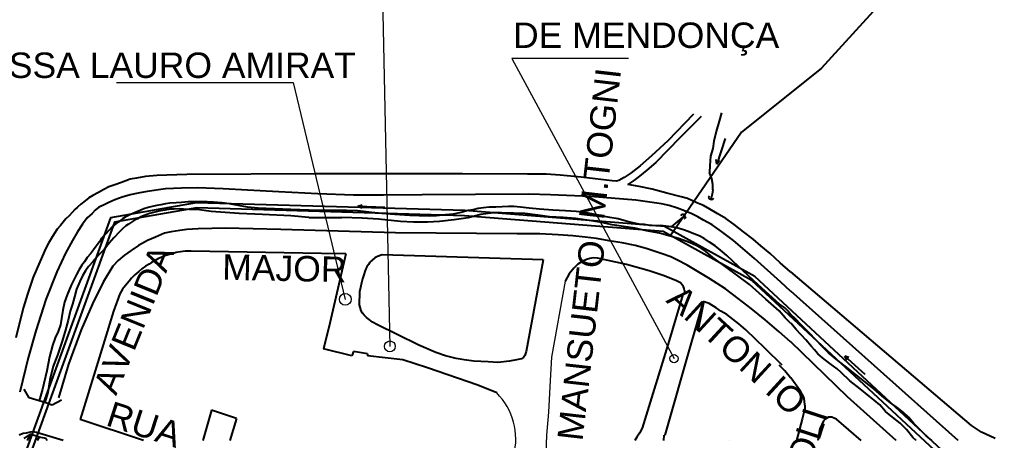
# Model space of a CAD drawing. Header units: millimetres. Extents: x 583 to 26013, y 350 to 21391.
# Drawn here: x 7287.7 to 7671, y 11384 to 11549.6 of the extents above; entities that cross this region are included whole.
import ezdxf

# ---------------------------------------------------------------- set-up
doc = ezdxf.new("R2010")
doc.units = ezdxf.units.MM
for name, color, linetype in [('105-QUADRAS_ESTRADAS', 80, 'Continuous'), ('115-PONTES_E_VIADUTO', 210, 'Continuous'), ('145-', 130, 'Continuous'), ('RIOS', 140, 'Continuous')]:
    doc.layers.add(name, color=color, linetype=linetype)
doc.styles.add('EU', font='arial.ttf', dxfattribs={"height": 10})

msp = doc.modelspace()

# ---------------------------------------------------------------- linework, layer by layer
at = {"color": 0, "linetype": 'Continuous', "lineweight": 20}
for p, q in [((7430.15767, 11575.03767), (7433.46334, 11420.96658)), ((7527.31365, 11534.24788), (7481.4467, 11534.24788)), ((7481.4467, 11534.24788), (7545.28762, 11416.17724)), ((7325.93389, 11524.7737), (7395.47482, 11524.7737)), ((7395.47482, 11524.7737), (7415.92339, 11439.47746))]:
    msp.add_line(p, q, dxfattribs=at)
msp.add_lwpolyline([(7502.51551, 11446.70241), (7497.10279, 11416.67623), (7496.61257, 11407.61431), (7495.87719, 11395.12361), (7495.1419, 11386.0617), (7494.81551, 11379.00241)], dxfattribs=at)
for centre, radius in [((7415.92339, 11439.47746), 2.31514), ((7433.46334, 11420.96658), 2.14024), ((7545.28762, 11416.17724), 1.62555)]:
    msp.add_circle(centre, radius, dxfattribs=at)
msp.add_arc((7456.98519, 11384.41726), 26.03304, 345.7347109, 44.6184443, dxfattribs=at)
at = {"layer": '105-QUADRAS_ESTRADAS', "color": 0, "linetype": 'Continuous'}
for p, q in [((7552.91551, 11512.30241), (7542.81551, 11501.90241)), ((7556.01551, 11511.40241), (7547.61551, 11503.00241)), ((7547.61551, 11503.00241), (7542.91551, 11498.20241)), ((7542.81551, 11501.90241), (7536.41551, 11495.90241)), ((7536.41551, 11495.90241), (7531.91551, 11492.00241)), ((7542.91551, 11498.20241), (7538.11551, 11493.30241)), ((7531.91551, 11492.00241), (7528.41551, 11489.30241)), ((7538.11551, 11493.30241), (7534.61551, 11490.30241)), ((7337.31551, 11487.80241), (7333.81551, 11487.10241)), ((7341.81551, 11488.20241), (7337.31551, 11487.80241)), ((7353.51551, 11488.60241), (7341.81551, 11488.20241)), ((7404.11551, 11488.80241), (7353.51551, 11488.60241)), ((7462.11551, 11488.80241), (7404.11551, 11488.80241)), ((7487.61551, 11488.70241), (7462.11551, 11488.80241)), ((7494.91551, 11488.70241), (7487.61551, 11488.70241)), ((7500.51551, 11488.40241), (7494.91551, 11488.70241)), ((7508.71551, 11487.60241), (7500.51551, 11488.40241)), ((7514.31551, 11486.90241), (7508.71551, 11487.60241)), ((7528.41551, 11489.30241), (7525.71551, 11487.40241)), ((7531.71551, 11487.90241), (7529.41551, 11486.20241)), ((7534.61551, 11490.30241), (7531.71551, 11487.90241)), ((7322.81551, 11483.70241), (7320.91551, 11482.70241)), ((7325.21551, 11484.50241), (7322.81551, 11483.70241)), ((7327.81551, 11485.50241), (7325.21551, 11484.50241)), ((7331.31551, 11486.70241), (7327.81551, 11485.50241)), ((7333.81551, 11487.10241), (7331.31551, 11486.70241)), ((7520.91551, 11486.10241), (7514.31551, 11486.90241)), ((7522.61551, 11486.00241), (7520.91551, 11486.10241)), ((7523.61551, 11486.20241), (7522.61551, 11486.00241)), ((7525.71551, 11487.40241), (7523.61551, 11486.20241)), ((7529.41551, 11486.20241), (7527.11551, 11484.70241)), ((7531.61551, 11483.90241), (7527.11551, 11484.70241)), ((7536.71551, 11482.80241), (7531.61551, 11483.90241)), ((7316.61551, 11480.30241), (7315.01551, 11479.40241)), ((7318.81551, 11481.50241), (7316.61551, 11480.30241)), ((7320.91551, 11482.70241), (7318.81551, 11481.50241)), ((7331.21551, 11480.60241), (7328.11551, 11479.70241)), ((7334.41551, 11481.30241), (7331.21551, 11480.60241)), ((7338.01551, 11481.90241), (7334.41551, 11481.30241)), ((7345.21551, 11482.90241), (7338.01551, 11481.90241)), ((7351.41551, 11483.20241), (7345.21551, 11482.90241)), ((7357.81551, 11483.40241), (7351.41551, 11483.20241)), ((7367.91551, 11483.00241), (7357.81551, 11483.40241)), ((7377.41551, 11482.40241), (7367.91551, 11483.00241)), ((7389.81551, 11481.80241), (7377.41551, 11482.40241)), ((7405.11551, 11481.00241), (7389.81551, 11481.80241)), ((7419.11551, 11480.50241), (7405.11551, 11481.00241)), ((7431.01551, 11480.50241), (7419.11551, 11480.50241)), ((7446.21551, 11480.60241), (7431.01551, 11480.50241)), ((7488.11551, 11480.90241), (7446.21551, 11480.60241)), ((7496.61551, 11480.60241), (7488.11551, 11480.90241)), ((7512.41551, 11480.00241), (7496.61551, 11480.60241)), ((7530.21551, 11478.50241), (7512.41551, 11480.00241)), ((7542.41551, 11481.30241), (7536.71551, 11482.80241)), ((7548.11551, 11479.80241), (7542.41551, 11481.30241)), ((7311.81551, 11476.90241), (7310.51551, 11475.70241)), ((7313.51551, 11478.20241), (7311.81551, 11476.90241)), ((7315.01551, 11479.40241), (7313.51551, 11478.20241)), ((7320.71551, 11476.60241), (7318.91551, 11475.70241)), ((7322.81551, 11477.60241), (7320.71551, 11476.60241)), ((7325.21551, 11478.60241), (7322.81551, 11477.60241)), ((7328.11551, 11479.70241), (7325.21551, 11478.60241)), ((7535.71551, 11477.70241), (7530.21551, 11478.50241)), ((7540.41551, 11477.00241), (7535.71551, 11477.70241)), ((7543.41551, 11476.40241), (7540.41551, 11477.00241)), ((7546.71551, 11475.30241), (7543.41551, 11476.40241)), ((7550.61551, 11479.10241), (7548.11551, 11479.80241)), ((7554.31551, 11477.50241), (7550.61551, 11479.10241)), ((7556.91551, 11476.40241), (7554.31551, 11477.50241)), ((7559.31551, 11475.00241), (7556.91551, 11476.40241)), ((7307.21551, 11472.40241), (7305.91551, 11471.20241)), ((7308.41551, 11473.70241), (7307.21551, 11472.40241)), ((7309.51551, 11474.80241), (7308.41551, 11473.70241)), ((7310.51551, 11475.70241), (7309.51551, 11474.80241)), ((7316.31551, 11473.20241), (7314.41551, 11471.50241)), ((7317.51551, 11474.60241), (7316.31551, 11473.20241)), ((7318.91551, 11475.70241), (7317.51551, 11474.60241)), ((7549.41551, 11474.30241), (7546.71551, 11475.30241)), ((7552.31551, 11473.10241), (7549.41551, 11474.30241)), ((7554.61551, 11472.00241), (7552.31551, 11473.10241)), ((7562.31551, 11473.30241), (7559.31551, 11475.00241)), ((7565.61551, 11471.30241), (7562.31551, 11473.30241)), ((7303.91551, 11468.60241), (7302.51551, 11467.10241)), ((7304.91551, 11469.90241), (7303.91551, 11468.60241)), ((7305.91551, 11471.20241), (7304.91551, 11469.90241)), ((7312.51551, 11469.00241), (7310.51551, 11466.00241)), ((7314.41551, 11471.50241), (7312.51551, 11469.00241)), ((7556.91551, 11470.60241), (7554.61551, 11472.00241)), ((7560.31551, 11468.80241), (7556.91551, 11470.60241)), ((7564.01551, 11466.20241), (7560.31551, 11468.80241)), ((7568.91551, 11468.90241), (7565.61551, 11471.30241)), ((7572.61551, 11466.10241), (7568.91551, 11468.90241)), ((7301.31551, 11465.20241), (7300.31551, 11463.60241)), ((7302.51551, 11467.10241), (7301.31551, 11465.20241)), ((7310.51551, 11466.00241), (7308.51551, 11462.70241)), ((7344.81551, 11465.50241), (7341.21551, 11464.00241)), ((7347.41551, 11466.00241), (7344.81551, 11465.50241)), ((7350.81551, 11466.60241), (7347.41551, 11466.00241)), ((7353.61551, 11467.00241), (7350.81551, 11466.60241)), ((7358.01551, 11467.20241), (7353.61551, 11467.00241)), ((7368.81551, 11467.50241), (7358.01551, 11467.20241)), ((7390.51551, 11467.00241), (7368.81551, 11467.50241)), ((7435.71551, 11465.60241), (7390.51551, 11467.00241)), ((7483.51551, 11465.20241), (7435.71551, 11465.60241)), ((7492.51551, 11465.30241), (7483.51551, 11465.20241)), ((7499.71551, 11464.80241), (7492.51551, 11465.30241)), ((7505.41551, 11464.50241), (7499.71551, 11464.80241)), ((7568.71551, 11462.60241), (7564.01551, 11466.20241)), ((7576.41551, 11463.10241), (7572.61551, 11466.10241)), ((7299.11551, 11461.60241), (7298.11551, 11459.60241)), ((7300.31551, 11463.60241), (7299.11551, 11461.60241)), ((7308.51551, 11462.70241), (7305.81551, 11457.70241)), ((7334.61551, 11460.70241), (7331.71551, 11458.70241)), ((7338.11551, 11462.60241), (7334.61551, 11460.70241)), ((7341.21551, 11464.00241), (7338.11551, 11462.60241)), ((7510.31551, 11463.90241), (7505.41551, 11464.50241)), ((7514.81551, 11463.40241), (7510.31551, 11463.90241)), ((7519.71551, 11462.50241), (7514.81551, 11463.40241)), ((7524.91551, 11461.70241), (7519.71551, 11462.50241)), ((7530.01551, 11460.70241), (7524.91551, 11461.70241)), ((7534.31551, 11459.50241), (7530.01551, 11460.70241)), ((7576.91551, 11455.50241), (7568.71551, 11462.60241)), ((7579.41551, 11460.50241), (7576.41551, 11463.10241)), ((7298.11551, 11459.60241), (7295.71551, 11454.30241)), ((7305.81551, 11457.70241), (7302.41551, 11450.30241)), ((7331.71551, 11458.70241), (7329.01551, 11456.80241)), ((7346.21551, 11457.00241), (7344.91551, 11456.60241)), ((7347.81551, 11457.40241), (7346.21551, 11457.00241)), ((7349.41551, 11457.90241), (7347.81551, 11457.40241)), ((7351.11551, 11458.20241), (7349.41551, 11457.90241)), ((7352.91551, 11458.40241), (7351.11551, 11458.20241)), ((7355.21551, 11458.40241), (7352.91551, 11458.40241)), ((7406.61551, 11457.50241), (7355.21551, 11458.40241)), ((7416.11551, 11457.40241), (7406.61551, 11457.50241)), ((7416.11551, 11457.40241), (7415.31551, 11454.00241)), ((7430.41551, 11457.00241), (7428.61551, 11456.30241)), ((7493.81551, 11455.00241), (7430.41551, 11457.00241)), ((7537.51551, 11458.50241), (7534.31551, 11459.50241)), ((7540.61551, 11457.40241), (7537.51551, 11458.50241)), ((7544.01551, 11456.20241), (7540.61551, 11457.40241)), ((7583.11551, 11457.50241), (7579.41551, 11460.50241)), ((7587.11551, 11453.90241), (7583.11551, 11457.50241)), ((7295.71551, 11454.30241), (7293.11551, 11448.20241)), ((7326.61551, 11454.80241), (7324.51551, 11452.60241)), ((7329.01551, 11456.80241), (7326.61551, 11454.80241)), ((7338.71551, 11453.30241), (7337.31551, 11452.50241)), ((7339.71551, 11454.00241), (7338.71551, 11453.30241)), ((7341.11551, 11454.80241), (7339.71551, 11454.00241)), ((7342.41551, 11455.50241), (7341.11551, 11454.80241)), ((7343.71551, 11456.10241), (7342.41551, 11455.50241)), ((7344.91551, 11456.60241), (7343.71551, 11456.10241)), ((7415.31551, 11454.00241), (7409.81551, 11430.10241)), ((7425.01551, 11453.20241), (7424.41551, 11452.30241)), ((7425.61551, 11454.10241), (7425.01551, 11453.20241)), ((7426.51551, 11454.90241), (7425.61551, 11454.10241)), ((7427.51551, 11455.80241), (7426.51551, 11454.90241)), ((7428.61551, 11456.30241), (7427.51551, 11455.80241)), ((7493.81551, 11455.00241), (7487.11551, 11419.00241)), ((7507.41551, 11453.30241), (7505.91551, 11451.80241)), ((7509.11551, 11454.40241), (7507.41551, 11453.30241)), ((7510.81551, 11455.10241), (7509.11551, 11454.40241)), ((7512.11551, 11455.50241), (7510.81551, 11455.10241)), ((7513.51551, 11455.80241), (7512.11551, 11455.50241)), ((7515.21551, 11455.70241), (7513.51551, 11455.80241)), ((7526.61551, 11453.20241), (7515.21551, 11455.70241)), ((7535.51551, 11450.70241), (7526.61551, 11453.20241)), ((7546.61551, 11454.90241), (7544.01551, 11456.20241)), ((7550.51551, 11452.90241), (7546.61551, 11454.90241)), ((7587.31551, 11446.30241), (7576.91551, 11455.50241)), ((7591.11551, 11450.30241), (7587.11551, 11453.90241)), ((7302.41551, 11450.30241), (7298.11551, 11439.40241)), ((7324.51551, 11452.60241), (7320.61551, 11446.30241)), ((7334.71551, 11450.40241), (7333.11551, 11449.10241)), ((7335.91551, 11451.50241), (7334.71551, 11450.40241)), ((7337.31551, 11452.50241), (7335.91551, 11451.50241)), ((7423.61551, 11450.40241), (7423.21551, 11449.10241)), ((7424.01551, 11451.50241), (7423.61551, 11450.40241)), ((7424.41551, 11452.30241), (7424.01551, 11451.50241)), ((7504.01551, 11449.50241), (7502.51551, 11446.70241)), ((7505.91551, 11451.80241), (7504.01551, 11449.50241)), ((7541.41551, 11448.70241), (7535.51551, 11450.70241)), ((7559.01551, 11447.80241), (7550.51551, 11452.90241)), ((7591.21551, 11450.30241), (7591.21551, 11450.30241)), ((7662.41551, 11389.80241), (7591.21551, 11450.30241)), ((7293.11551, 11448.20241), (7290.81551, 11441.50241)), ((7320.61551, 11446.30241), (7316.41551, 11437.70241)), ((7330.81551, 11446.60241), (7329.41551, 11444.90241)), ((7331.81551, 11447.80241), (7330.81551, 11446.60241)), ((7333.11551, 11449.10241), (7331.81551, 11447.80241)), ((7422.31551, 11446.00241), (7421.91551, 11444.10241)), ((7422.71551, 11447.60241), (7422.31551, 11446.00241)), ((7423.21551, 11449.10241), (7422.71551, 11447.60241)), ((7546.31551, 11446.80241), (7541.41551, 11448.70241)), ((7547.81551, 11446.00241), (7546.31551, 11446.80241)), ((7548.51551, 11445.20241), (7547.81551, 11446.00241)), ((7565.51551, 11443.60241), (7559.01551, 11447.80241)), ((7591.11551, 11442.70241), (7587.31551, 11446.30241)), ((7327.21551, 11441.60241), (7324.71551, 11434.80241)), ((7328.31551, 11443.50241), (7327.21551, 11441.60241)), ((7329.41551, 11444.90241), (7328.31551, 11443.50241)), ((7421.91551, 11444.10241), (7421.51551, 11442.40241)), ((7421.51551, 11442.40241), (7421.51551, 11440.60241)), ((7549.01551, 11444.40241), (7548.51551, 11445.20241)), ((7549.31551, 11443.80241), (7549.01551, 11444.40241)), ((7549.41551, 11442.90241), (7549.31551, 11443.80241)), ((7549.41551, 11442.90241), (7549.41551, 11441.40241)), ((7570.51551, 11439.80241), (7565.51551, 11443.60241)), ((7591.21551, 11442.70241), (7591.21551, 11442.70241)), ((7657.11551, 11384.00241), (7591.21551, 11442.70241)), ((7290.81551, 11441.50241), (7289.31551, 11436.40241)), ((7298.11551, 11439.40241), (7294.11551, 11427.10241)), ((7316.41551, 11437.70241), (7312.01551, 11427.50241)), ((7421.51551, 11440.60241), (7421.41551, 11439.20241)), ((7421.41551, 11439.20241), (7421.41551, 11437.80241)), ((7421.81551, 11436.40241), (7421.41551, 11437.80241)), ((7548.81551, 11441.40241), (7543.31551, 11423.30241)), ((7556.71551, 11438.70241), (7552.01551, 11422.40241)), ((7559.11551, 11437.80241), (7556.71551, 11438.70241)), ((7561.81551, 11436.20241), (7559.11551, 11437.80241)), ((7575.61551, 11435.90241), (7570.51551, 11439.80241)), ((7289.31551, 11436.40241), (7288.11551, 11431.80241)), ((7324.71551, 11434.80241), (7321.11551, 11423.30241)), ((7422.21551, 11435.00241), (7421.81551, 11436.40241)), ((7422.71551, 11434.10241), (7422.21551, 11435.00241)), ((7423.31551, 11433.20241), (7422.71551, 11434.10241)), ((7563.71551, 11434.90241), (7561.81551, 11436.20241)), ((7566.11551, 11433.50241), (7563.71551, 11434.90241)), ((7581.21551, 11431.40241), (7575.61551, 11435.90241)), ((7288.11551, 11431.80241), (7286.31551, 11424.40241)), ((7409.81551, 11430.10241), (7407.31551, 11420.00241)), ((7424.31551, 11432.30241), (7423.31551, 11433.20241)), ((7425.31551, 11431.50241), (7424.31551, 11432.30241)), ((7426.61551, 11430.50241), (7425.31551, 11431.50241)), ((7428.61551, 11429.40241), (7426.61551, 11430.50241)), ((7568.41551, 11431.70241), (7566.11551, 11433.50241)), ((7570.81551, 11429.80241), (7568.41551, 11431.70241)), ((7586.71551, 11426.70241), (7581.21551, 11431.40241)), ((7294.11551, 11427.10241), (7291.11551, 11416.50241)), ((7312.01551, 11427.50241), (7307.01551, 11414.00241)), ((7436.31551, 11425.70241), (7428.61551, 11429.40241)), ((7573.51551, 11427.50241), (7570.81551, 11429.80241)), ((7577.41551, 11423.80241), (7573.51551, 11427.50241)), ((7591.11551, 11422.80241), (7586.71551, 11426.70241)), ((7321.11551, 11423.30241), (7311.61551, 11392.20241)), ((7444.91551, 11421.50241), (7436.31551, 11425.70241)), ((7543.31551, 11423.30241), (7532.71551, 11388.80241)), ((7552.01551, 11422.40241), (7541.61551, 11386.10241)), ((7581.11551, 11420.20241), (7577.41551, 11423.80241)), ((7591.21551, 11422.80241), (7591.21551, 11422.80241)), ((7613.61551, 11401.10241), (7591.21551, 11422.80241)), ((7418.51551, 11417.20241), (7407.31551, 11420.00241)), ((7419.11551, 11419.00241), (7418.51551, 11417.20241)), ((7424.71551, 11418.00241), (7419.11551, 11419.00241)), ((7451.61551, 11418.60241), (7444.91551, 11421.50241)), ((7455.41551, 11417.30241), (7451.61551, 11418.60241)), ((7487.11551, 11419.00241), (7486.61551, 11417.40241)), ((7587.81551, 11413.60241), (7581.11551, 11420.20241)), ((7291.11551, 11416.50241), (7287.81551, 11403.00241)), ((7424.71551, 11418.00241), (7424.71551, 11417.30241)), ((7438.61551, 11415.70241), (7424.71551, 11417.30241)), ((7448.21551, 11412.50241), (7438.61551, 11415.70241)), ((7459.61551, 11416.20241), (7455.41551, 11417.30241)), ((7462.71551, 11415.70241), (7459.61551, 11416.20241)), ((7466.51551, 11415.20241), (7462.71551, 11415.70241)), ((7472.11551, 11414.90241), (7466.51551, 11415.20241)), ((7475.91551, 11414.70241), (7472.11551, 11414.90241)), ((7480.51551, 11415.10241), (7475.91551, 11414.70241)), ((7483.91551, 11415.80241), (7480.51551, 11415.10241)), ((7485.31551, 11416.10241), (7483.91551, 11415.80241)), ((7486.01551, 11416.60241), (7485.31551, 11416.10241)), ((7486.61551, 11417.40241), (7486.01551, 11416.60241)), ((7307.01551, 11414.00241), (7303.11551, 11400.70241)), ((7468.11551, 11405.70241), (7448.21551, 11412.50241)), ((7588.91551, 11411.30241), (7586.61551, 11413.60241)), ((7591.11551, 11408.60241), (7588.91551, 11411.30241)), ((7591.21551, 11408.60241), (7591.21551, 11408.60241)), ((7595.11551, 11403.40241), (7591.21551, 11408.60241)), ((7475.51551, 11402.70241), (7468.11551, 11405.70241)), ((7595.71551, 11402.20241), (7595.11551, 11403.40241)), ((7596.31551, 11401.00241), (7595.71551, 11402.20241)), ((7596.61551, 11399.50241), (7596.31551, 11401.00241)), ((7596.71551, 11397.80241), (7596.61551, 11399.50241)), ((7632.71551, 11384.00241), (7613.61551, 11401.10241)), ((7363.31551, 11395.90241), (7359.81551, 11384.00241)), ((7373.11551, 11392.60241), (7363.31551, 11395.90241)), ((7596.71551, 11396.00241), (7596.41551, 11395.00241)), ((7596.71551, 11397.80241), (7596.71551, 11396.00241)), ((7336.51551, 11384.00241), (7311.61551, 11392.20241)), ((7373.11551, 11392.60241), (7370.51551, 11384.00241)), ((7595.71551, 11392.30241), (7593.51551, 11384.00241)), ((7596.41551, 11395.00241), (7595.71551, 11392.30241)), ((7604.11551, 11391.70241), (7602.71551, 11388.50241)), ((7604.81551, 11392.30241), (7604.11551, 11391.70241)), ((7606.11551, 11393.10241), (7604.81551, 11392.30241)), ((7607.41551, 11393.20241), (7606.11551, 11393.10241)), ((7608.61551, 11392.60241), (7607.41551, 11393.20241)), ((7609.21551, 11392.30241), (7608.61551, 11392.60241)), ((7618.91551, 11384.00241), (7609.21551, 11392.30241)), ((7532.71551, 11388.80241), (7531.71551, 11386.80241)), ((7602.71551, 11388.50241), (7601.81551, 11384.00241)), ((7666.31551, 11387.20241), (7662.41551, 11389.80241)), ((7289.11551, 11386.70241), (7287.61551, 11386.10241)), ((7290.31551, 11386.90241), (7289.11551, 11386.70241)), ((7291.91551, 11387.20241), (7290.31551, 11386.90241)), ((7293.11551, 11387.30241), (7291.91551, 11387.20241)), ((7294.41551, 11387.10241), (7293.11551, 11387.30241)), ((7304.91551, 11384.00241), (7294.41551, 11387.10241)), ((7530.61551, 11385.30241), (7529.81551, 11384.00241)), ((7531.71551, 11386.80241), (7530.61551, 11385.30241)), ((7541.21551, 11386.10241), (7541.11551, 11384.00241)), ((7671.61551, 11384.70241), (7666.31551, 11387.20241)), ((7304.91551, 11384.00241), (7304.91551, 11384.00241)), ((7336.51551, 11384.00241), (7336.51551, 11384.00241)), ((7359.81551, 11384.00241), (7359.81551, 11384.00241)), ((7370.51551, 11384.00241), (7370.51551, 11384.00241)), ((7529.81551, 11384.00241), (7529.81551, 11384.00241)), ((7541.11551, 11384.00241), (7541.11551, 11384.00241)), ((7567.11551, 11384.00241), (7567.11551, 11384.00241)), ((7593.51551, 11384.00241), (7593.51551, 11384.00241)), ((7601.81551, 11384.00241), (7601.81551, 11384.00241)), ((7618.91551, 11384.00241), (7618.91551, 11384.00241)), ((7632.71551, 11384.00241), (7632.71551, 11384.00241)), ((7657.11551, 11384.00241), (7657.11551, 11384.00241))]:
    msp.add_line(p, q, dxfattribs=at)
at = {"layer": '115-PONTES_E_VIADUTO', "color": 0, "linetype": 'Continuous'}
for p, q in [((7291.51551, 11400.70241), (7289.51551, 11404.20241)), ((7295.51551, 11399.50241), (7291.51551, 11400.70241)), ((7297.71551, 11398.90241), (7295.51551, 11399.50241)), ((7304.31551, 11399.80241), (7300.51551, 11397.90241)), ((7300.51551, 11397.90241), (7297.71551, 11398.90241)), ((7291.91551, 11386.40241), (7289.41551, 11384.80241)), ((7295.51551, 11385.30241), (7291.91551, 11386.40241)), ((7298.21551, 11384.70241), (7295.51551, 11385.30241)), ((7298.61551, 11384.00241), (7298.21551, 11384.70241)), ((7298.61551, 11384.00241), (7298.61551, 11384.00241))]:
    msp.add_line(p, q, dxfattribs=at)
at = {"layer": '145-', "color": 0, "linetype": 'Continuous'}
for p, q in [((7564.01551, 11512.90241), (7563.11551, 11509.60241)), ((7563.11551, 11509.60241), (7561.91551, 11505.50241)), ((7561.91551, 11505.50241), (7561.01551, 11501.70241)), ((7561.01551, 11501.70241), (7560.51551, 11498.80241)), ((7565.41551, 11502.70241), (7562.11551, 11492.70241)), ((7559.61551, 11495.80241), (7559.31551, 11492.20241)), ((7560.51551, 11498.80241), (7559.61551, 11495.80241)), ((7559.31551, 11492.20241), (7559.21551, 11489.40241)), ((7562.11551, 11492.70241), (7561.91551, 11494.50241)), ((7563.21551, 11494.10241), (7562.11551, 11492.70241)), ((7560.21551, 11486.90241), (7559.21551, 11489.40241)), ((7560.51551, 11484.70241), (7560.21551, 11486.90241)), ((7560.61551, 11482.60241), (7560.51551, 11484.70241)), ((7559.21551, 11480.10241), (7558.91551, 11479.50241)), ((7560.31551, 11480.80241), (7559.71551, 11478.70241)), ((7560.61551, 11482.60241), (7560.31551, 11480.80241)), ((7339.91551, 11476.00241), (7338.31551, 11475.60241)), ((7341.71551, 11476.40241), (7339.91551, 11476.00241)), ((7343.31551, 11476.70241), (7341.71551, 11476.40241)), ((7345.11551, 11477.10241), (7343.31551, 11476.70241)), ((7346.91551, 11477.30241), (7345.11551, 11477.10241)), ((7349.41551, 11477.50241), (7346.91551, 11477.30241)), ((7351.51551, 11477.60241), (7349.41551, 11477.50241)), ((7354.11551, 11477.80241), (7351.51551, 11477.60241)), ((7356.71551, 11477.90241), (7354.11551, 11477.80241)), ((7359.11551, 11477.80241), (7356.71551, 11477.90241)), ((7361.61551, 11477.80241), (7359.11551, 11477.80241)), ((7364.01551, 11477.70241), (7361.61551, 11477.80241)), ((7367.31551, 11477.40241), (7364.01551, 11477.70241)), ((7370.41551, 11477.00241), (7367.31551, 11477.40241)), ((7377.41551, 11475.80241), (7370.41551, 11477.00241)), ((7422.51551, 11476.50241), (7420.81551, 11476.00241)), ((7431.51551, 11475.60241), (7420.81551, 11476.00241)), ((7422.51551, 11475.40241), (7420.81551, 11476.00241)), ((7480.11551, 11476.00241), (7477.71551, 11475.90241)), ((7482.31551, 11476.00241), (7480.11551, 11476.00241)), ((7484.81551, 11475.80241), (7482.31551, 11476.00241)), ((7559.11551, 11479.10241), (7558.91551, 11479.50241)), ((7559.71551, 11478.70241), (7559.11551, 11479.10241)), ((7560.01551, 11478.60241), (7559.71551, 11478.70241)), ((7560.41551, 11478.70241), (7560.01551, 11478.60241)), ((7560.81551, 11479.20241), (7560.41551, 11478.70241)), ((7330.61551, 11472.50241), (7329.31551, 11471.80241)), ((7331.71551, 11473.00241), (7330.61551, 11472.50241)), ((7332.91551, 11473.50241), (7331.71551, 11473.00241)), ((7334.11551, 11474.10241), (7332.91551, 11473.50241)), ((7335.21551, 11474.50241), (7334.11551, 11474.10241)), ((7336.71551, 11475.10241), (7335.21551, 11474.50241)), ((7337.21551, 11472.60241), (7335.51551, 11471.90241)), ((7338.31551, 11475.60241), (7336.71551, 11475.10241)), ((7338.91551, 11473.20241), (7337.21551, 11472.60241)), ((7340.91551, 11473.80241), (7338.91551, 11473.20241)), ((7342.61551, 11474.20241), (7340.91551, 11473.80241)), ((7344.91551, 11474.60241), (7342.61551, 11474.20241)), ((7347.01551, 11474.90241), (7344.91551, 11474.60241)), ((7348.41551, 11475.00241), (7347.01551, 11474.90241)), ((7350.71551, 11475.10241), (7348.41551, 11475.00241)), ((7352.21551, 11475.00241), (7350.71551, 11475.10241)), ((7354.31551, 11474.80241), (7352.21551, 11475.00241)), ((7358.51551, 11474.70241), (7354.31551, 11474.80241)), ((7363.11551, 11474.10241), (7358.51551, 11474.70241)), ((7374.11551, 11473.20241), (7363.11551, 11474.10241)), ((7383.31551, 11472.90241), (7374.11551, 11473.20241)), ((7381.61551, 11475.40241), (7377.41551, 11475.80241)), ((7394.51551, 11474.80241), (7381.61551, 11475.40241)), ((7394.51551, 11472.30241), (7383.31551, 11472.90241)), ((7405.31551, 11474.50241), (7394.51551, 11474.80241)), ((7401.61551, 11471.70241), (7394.51551, 11472.30241)), ((7411.01551, 11474.50241), (7405.31551, 11474.50241)), ((7416.41551, 11474.40241), (7411.01551, 11474.50241)), ((7420.71551, 11474.30241), (7416.41551, 11474.40241)), ((7423.11551, 11474.00241), (7420.71551, 11474.30241)), ((7426.21551, 11473.60241), (7423.11551, 11474.00241)), ((7430.31551, 11473.30241), (7426.21551, 11473.60241)), ((7435.41551, 11472.90241), (7430.31551, 11473.30241)), ((7441.31551, 11472.50241), (7435.41551, 11472.90241)), ((7445.01551, 11472.30241), (7441.31551, 11472.50241)), ((7448.91551, 11472.20241), (7445.01551, 11472.30241)), ((7451.81551, 11472.40241), (7448.91551, 11472.20241)), ((7455.41551, 11472.70241), (7451.81551, 11472.40241)), ((7458.31551, 11473.00241), (7455.41551, 11472.70241)), ((7461.51551, 11473.70241), (7458.31551, 11473.00241)), ((7464.21551, 11474.40241), (7461.51551, 11473.70241)), ((7466.21551, 11474.70241), (7464.21551, 11474.40241)), ((7469.21551, 11472.90241), (7464.31551, 11471.50241)), ((7468.21551, 11475.20241), (7466.21551, 11474.70241)), ((7470.31551, 11475.50241), (7468.21551, 11475.20241)), ((7474.11551, 11473.50241), (7469.21551, 11472.90241)), ((7472.51551, 11475.70241), (7470.31551, 11475.50241)), ((7475.21551, 11475.80241), (7472.51551, 11475.70241)), ((7477.41551, 11473.50241), (7474.11551, 11473.50241)), ((7477.71551, 11475.90241), (7475.21551, 11475.80241)), ((7482.21551, 11473.40241), (7477.41551, 11473.50241)), ((7486.51551, 11473.20241), (7482.21551, 11473.40241)), ((7488.31551, 11475.40241), (7484.81551, 11475.80241)), ((7491.71551, 11472.60241), (7486.51551, 11473.20241)), ((7492.41551, 11475.00241), (7488.31551, 11475.40241)), ((7496.31551, 11471.90241), (7491.71551, 11472.60241)), ((7497.61551, 11474.60241), (7492.41551, 11475.00241)), ((7502.61551, 11474.30241), (7497.61551, 11474.60241)), ((7506.71551, 11474.00241), (7502.61551, 11474.30241)), ((7510.01551, 11473.60241), (7506.71551, 11474.00241)), ((7513.61551, 11473.00241), (7510.01551, 11473.60241)), ((7516.51551, 11472.40241), (7513.61551, 11473.00241)), ((7520.01551, 11471.70241), (7516.51551, 11472.40241)), ((7549.51551, 11472.50241), (7546.71551, 11470.10241)), ((7548.41551, 11472.80241), (7547.91551, 11472.30241)), ((7548.91551, 11472.90241), (7548.41551, 11472.80241)), ((7549.51551, 11472.50241), (7548.91551, 11472.90241)), ((7549.81551, 11471.90241), (7549.51551, 11472.50241)), ((7325.01551, 11468.70241), (7324.01551, 11467.90241)), ((7325.91551, 11469.50241), (7325.01551, 11468.70241)), ((7327.21551, 11470.20241), (7325.91551, 11469.50241)), ((7328.31551, 11471.10241), (7327.21551, 11470.20241)), ((7329.31551, 11471.80241), (7328.31551, 11471.10241)), ((7329.61551, 11468.40241), (7328.41551, 11467.30241)), ((7330.61551, 11469.10241), (7329.61551, 11468.40241)), ((7331.81551, 11469.90241), (7330.61551, 11469.10241)), ((7332.91551, 11470.60241), (7331.81551, 11469.90241)), ((7334.21551, 11471.20241), (7332.91551, 11470.60241)), ((7335.51551, 11471.90241), (7334.21551, 11471.20241)), ((7401.61551, 11471.70241), (7414.61551, 11471.70241)), ((7422.51551, 11471.40241), (7414.61551, 11471.70241)), ((7429.01551, 11471.00241), (7422.51551, 11471.40241)), ((7437.61551, 11470.10241), (7429.01551, 11471.00241)), ((7442.81551, 11469.90241), (7437.61551, 11470.10241)), ((7448.31551, 11469.90241), (7442.81551, 11469.90241)), ((7453.01551, 11470.10241), (7448.31551, 11469.90241)), ((7458.81551, 11470.70241), (7453.01551, 11470.10241)), ((7464.31551, 11471.50241), (7458.81551, 11470.70241)), ((7501.71551, 11471.70241), (7496.31551, 11471.90241)), ((7506.51551, 11471.30241), (7501.71551, 11471.70241)), ((7512.81551, 11470.40241), (7506.51551, 11471.30241)), ((7516.71551, 11469.70241), (7512.81551, 11470.40241)), ((7520.91551, 11468.80241), (7516.71551, 11469.70241)), ((7523.31551, 11471.10241), (7520.01551, 11471.70241)), ((7525.41551, 11468.10241), (7520.91551, 11468.80241)), ((7526.41551, 11470.30241), (7523.31551, 11471.10241)), ((7529.11551, 11469.60241), (7526.41551, 11470.30241)), ((7531.61551, 11469.10241), (7529.11551, 11469.60241)), ((7533.71551, 11468.90241), (7531.61551, 11469.10241)), ((7535.71551, 11468.60241), (7533.71551, 11468.90241)), ((7538.01551, 11468.40241), (7535.71551, 11468.60241)), ((7540.01551, 11468.50241), (7538.01551, 11468.40241)), ((7542.11551, 11468.30241), (7540.01551, 11468.50241)), ((7546.71551, 11470.10241), (7544.11551, 11468.00241)), ((7549.61551, 11471.50241), (7549.11551, 11471.20241)), ((7549.81551, 11471.90241), (7549.61551, 11471.50241)), ((7321.71551, 11465.20241), (7320.01551, 11463.50241)), ((7322.81551, 11466.60241), (7321.71551, 11465.20241)), ((7324.01551, 11467.90241), (7322.81551, 11466.60241)), ((7327.01551, 11466.00241), (7324.81551, 11463.70241)), ((7328.41551, 11467.30241), (7327.01551, 11466.00241)), ((7529.81551, 11467.50241), (7525.41551, 11468.10241)), ((7534.41551, 11466.50241), (7529.81551, 11467.50241)), ((7539.51551, 11465.50241), (7534.41551, 11466.50241)), ((7543.81551, 11464.40241), (7539.51551, 11465.50241)), ((7544.11551, 11468.00241), (7542.11551, 11468.30241)), ((7546.41551, 11467.60241), (7544.11551, 11468.00241)), ((7549.01551, 11466.80241), (7546.41551, 11467.60241)), ((7550.81551, 11466.20241), (7549.01551, 11466.80241)), ((7553.11551, 11465.30241), (7550.81551, 11466.20241)), ((7555.21551, 11464.50241), (7553.11551, 11465.30241)), ((7319.21551, 11462.10241), (7317.91551, 11460.40241)), ((7320.01551, 11463.50241), (7319.21551, 11462.10241)), ((7323.01551, 11461.60241), (7321.01551, 11459.10241)), ((7324.81551, 11463.70241), (7323.01551, 11461.60241)), ((7547.11551, 11463.40241), (7543.81551, 11464.40241)), ((7550.31551, 11462.20241), (7547.11551, 11463.40241)), ((7552.51551, 11461.30241), (7550.31551, 11462.20241)), ((7554.31551, 11460.50241), (7552.51551, 11461.30241)), ((7557.11551, 11463.40241), (7555.21551, 11464.50241)), ((7559.21551, 11462.00241), (7557.11551, 11463.40241)), ((7561.51551, 11460.60241), (7559.21551, 11462.00241)), ((7315.61551, 11457.40241), (7314.31551, 11455.90241)), ((7316.81551, 11458.90241), (7315.61551, 11457.40241)), ((7317.91551, 11460.40241), (7316.81551, 11458.90241)), ((7321.01551, 11459.10241), (7318.81551, 11456.80241)), ((7556.11551, 11459.50241), (7554.31551, 11460.50241)), ((7557.61551, 11458.40241), (7556.11551, 11459.50241)), ((7560.61551, 11456.00241), (7557.61551, 11458.40241)), ((7563.61551, 11458.80241), (7561.51551, 11460.60241)), ((7566.01551, 11456.70241), (7563.61551, 11458.80241)), ((7313.31551, 11454.30241), (7312.31551, 11452.90241)), ((7314.31551, 11455.90241), (7313.31551, 11454.30241)), ((7316.51551, 11454.30241), (7314.91551, 11452.40241)), ((7318.81551, 11456.80241), (7316.51551, 11454.30241)), ((7565.81551, 11452.20241), (7560.61551, 11456.00241)), ((7570.51551, 11452.60241), (7566.01551, 11456.70241)), ((7310.11551, 11449.20241), (7309.21551, 11447.40241)), ((7311.11551, 11451.00241), (7310.11551, 11449.20241)), ((7312.31551, 11452.90241), (7311.11551, 11451.00241)), ((7313.71551, 11450.70241), (7312.51551, 11448.80241)), ((7314.91551, 11452.40241), (7313.71551, 11450.70241)), ((7575.01551, 11445.30241), (7565.81551, 11452.20241)), ((7578.41551, 11445.20241), (7570.51551, 11452.60241)), ((7309.21551, 11447.40241), (7308.01551, 11445.00241)), ((7311.41551, 11446.50241), (7310.21551, 11443.50241)), ((7312.51551, 11448.80241), (7311.41551, 11446.50241)), ((7308.01551, 11445.00241), (7306.41551, 11441.20241)), ((7310.21551, 11443.50241), (7309.31551, 11440.50241)), ((7581.41551, 11439.60241), (7575.01551, 11445.30241)), ((7586.81551, 11437.60241), (7578.41551, 11445.20241)), ((7305.41551, 11438.40241), (7304.81551, 11435.20241)), ((7306.41551, 11441.20241), (7305.41551, 11438.40241)), ((7309.31551, 11440.50241), (7308.51551, 11437.60241)), ((7586.61551, 11435.00241), (7581.41551, 11439.60241)), ((7304.81551, 11435.20241), (7304.31551, 11432.00241)), ((7307.71551, 11434.90241), (7306.81551, 11431.30241)), ((7308.51551, 11437.60241), (7307.71551, 11434.90241)), ((7589.01551, 11432.20241), (7586.61551, 11435.00241)), ((7588.91551, 11436.10241), (7586.81551, 11437.60241)), ((7590.21551, 11434.90241), (7588.91551, 11436.10241)), ((7591.11551, 11433.50241), (7590.21551, 11434.90241)), ((7304.31551, 11432.00241), (7303.81551, 11429.40241)), ((7306.81551, 11431.30241), (7305.71551, 11427.00241)), ((7591.11551, 11430.10241), (7589.01551, 11432.20241)), ((7591.21551, 11433.50241), (7591.21551, 11433.50241)), ((7593.11551, 11431.80241), (7591.21551, 11433.50241)), ((7591.21551, 11430.10241), (7591.21551, 11430.10241)), ((7593.31551, 11427.60241), (7591.21551, 11430.10241)), ((7595.21551, 11429.60241), (7593.11551, 11431.80241)), ((7302.91551, 11426.90241), (7301.81551, 11424.30241)), ((7303.81551, 11429.40241), (7302.91551, 11426.90241)), ((7305.71551, 11427.00241), (7304.41551, 11422.60241)), ((7597.21551, 11423.50241), (7593.31551, 11427.60241)), ((7598.31551, 11426.40241), (7595.21551, 11429.60241)), ((7601.21551, 11423.40241), (7598.31551, 11426.40241)), ((7301.81551, 11424.30241), (7300.71551, 11421.30241)), ((7304.41551, 11422.60241), (7302.61551, 11417.50241)), ((7599.41551, 11420.90241), (7597.21551, 11423.50241)), ((7603.61551, 11421.00241), (7601.21551, 11423.40241)), ((7300.71551, 11421.30241), (7299.51551, 11416.90241)), ((7600.51551, 11419.60241), (7599.41551, 11420.90241)), ((7601.91551, 11418.10241), (7600.51551, 11419.60241)), ((7606.11551, 11418.40241), (7603.61551, 11421.00241)), ((7299.51551, 11416.90241), (7298.41551, 11411.30241)), ((7302.61551, 11417.50241), (7301.01551, 11413.20241)), ((7603.71551, 11416.50241), (7601.91551, 11418.10241)), ((7606.61551, 11414.20241), (7603.71551, 11416.50241)), ((7609.71551, 11415.40241), (7606.11551, 11418.40241)), ((7613.81551, 11412.30241), (7609.71551, 11415.40241)), ((7620.51551, 11409.90241), (7612.51551, 11417.10241)), ((7613.41551, 11415.50241), (7612.51551, 11417.10241)), ((7614.01551, 11416.60241), (7612.51551, 11417.10241)), ((7298.41551, 11411.30241), (7296.71551, 11404.20241)), ((7301.01551, 11413.20241), (7299.71551, 11407.80241)), ((7609.51551, 11412.20241), (7606.61551, 11414.20241)), ((7611.01551, 11410.70241), (7609.51551, 11412.20241)), ((7617.11551, 11409.70241), (7613.81551, 11412.30241)), ((7299.71551, 11407.80241), (7298.81551, 11402.90241)), ((7614.51551, 11407.40241), (7611.01551, 11410.70241)), ((7618.51551, 11404.30241), (7614.51551, 11407.40241)), ((7620.21551, 11407.20241), (7617.11551, 11409.70241)), ((7623.91551, 11404.30241), (7620.21551, 11407.20241)), ((7296.71551, 11404.20241), (7295.51551, 11399.50241)), ((7622.11551, 11401.40241), (7618.51551, 11404.30241)), ((7627.11551, 11401.50241), (7623.91551, 11404.30241)), ((7298.81551, 11402.90241), (7297.71551, 11398.90241)), ((7624.01551, 11399.80241), (7622.11551, 11401.40241)), ((7626.31551, 11398.00241), (7624.01551, 11399.80241)), ((7630.51551, 11398.80241), (7627.11551, 11401.50241)), ((7628.51551, 11395.40241), (7626.31551, 11398.00241)), ((7633.61551, 11396.50241), (7630.51551, 11398.80241)), ((7635.71551, 11394.90241), (7633.61551, 11396.50241)), ((7631.31551, 11393.10241), (7628.51551, 11395.40241)), ((7634.21551, 11390.80241), (7631.31551, 11393.10241)), ((7637.51551, 11393.10241), (7635.71551, 11394.90241)), ((7639.61551, 11390.70241), (7637.51551, 11393.10241)), ((7636.71551, 11388.30241), (7634.21551, 11390.80241)), ((7639.21551, 11385.20241), (7636.71551, 11388.30241)), ((7641.81551, 11388.50241), (7639.61551, 11390.70241)), ((7644.51551, 11385.80241), (7641.81551, 11388.50241)), ((7291.91551, 11386.40241), (7290.71551, 11384.00241)), ((7295.51551, 11385.30241), (7294.61551, 11384.00241)), ((7640.51551, 11384.00241), (7639.21551, 11385.20241)), ((7646.71551, 11384.00241), (7644.51551, 11385.80241)), ((7290.71551, 11384.00241), (7290.71551, 11384.00241)), ((7294.61551, 11384.00241), (7294.61551, 11384.00241)), ((7640.51551, 11384.00241), (7640.51551, 11384.00241)), ((7646.71551, 11384.00241), (7646.71551, 11384.00241))]:
    msp.add_line(p, q, dxfattribs=at)
at = {"layer": 'RIOS', "lineweight": 25, "flags": 128}
for points in [[(7001.15594, 12921.59011), (7441.21551, 12802.80241), (7471.61551, 12719.20241), (7471.61551, 12666.70241), (7515.11551, 12630.60241), (7689.31551, 12437.00241), (7697.01551, 12349.10241), (7767.51551, 12251.70241), (7944.38481, 12173.29591), (8039.53458, 12061.51383), (8120.11551, 11961.50241), (8085.01551, 11914.60241), (8048.55343, 11856.19652), (8029.73793, 11812.32734), (7904.30117, 11755.92402), (7803.95163, 11674.45284), (7747.50514, 11624.31669), (7665.97108, 11599.24862), (7603.25288, 11530.31137), (7571.8936, 11505.2433), (7543.81551, 11464.40241)], [(7940.24181, 10852.03142), (7922.66518, 10948.01043), (7863.98599, 11058.88965), (7822.71561, 11127.50409), (7780.92062, 11196.61165), (7723.92675, 11245.31586), (7730.25929, 11313.01136), (7700.70877, 11355.79283), (7654.4134, 11376.68439), (7577.09738, 11448.47017), (7541.58546, 11468.18632), (7462.93612, 11474.39067), (7357.30961, 11477.4878), (7323.56684, 11471.60055), (7289.04552, 11376.47839), (7300.74289, 11309.07241), (7308.00047, 11264.01083), (7264.04946, 11238.05985), (7161.8653, 11197.503), (7067.76123, 11181.4134)], [(7938.26241, 10851.73735), (7920.75339, 10947.34717), (7862.24389, 11057.90573), (7821.00299, 11126.47116), (7779.37615, 11195.3007), (7721.83883, 11244.46931), (7728.20023, 11312.47329), (7699.37923, 11354.19859), (7653.29243, 11374.99604), (7575.9144, 11446.83939), (7540.99476, 11466.22671), (7462.8281, 11472.39298), (7357.45364, 11475.48272), (7325.05169, 11469.82941), (7291.10703, 11376.29619), (7302.71551, 11309.40241), (7310.19192, 11262.98216), (7264.93214, 11236.25842), (7162.40862, 11195.56688), (7068.65705, 11179.53754)]]:
    msp.add_lwpolyline(points, dxfattribs=at)

# ---------------------------------------------------------------- texts
at = {"color": 0, "linetype": 'Continuous', "lineweight": 20, "style": 'EU'}
for s, p in [('DE MENDONÇA', (7481.93991, 11538.38904)), ('TRAVESSA LAURO AMIRAT', (7236.94762, 11526.57799))]:
    msp.add_text(s, height=10, dxfattribs=at).set_placement(p)
for s, rotation, p in [('M.TOGNI', 83.5112296, (7517.74505, 11470.43236)), ('MANSUETO', 83.5112296, (7509.25626, 11383.47356)), ('AVENIDA', 67.8342341, (7325.73638, 11401.33801)), ('MAJOR             ', 358.8149728, (7367.41597, 11447.22127)), ('ANTON IO', 317.4494158, (7541.74172, 11438.69716)), ('RUA', 342.1258402, (7321.2413, 11390.04414)), ('RUA MARIO FACIOLI', 71.92686, (7563.40431, 11263.97574))]:
    msp.add_text(s, height=10, rotation=rotation, dxfattribs=at).set_placement(p)

doc.saveas('drawing.dxf')
